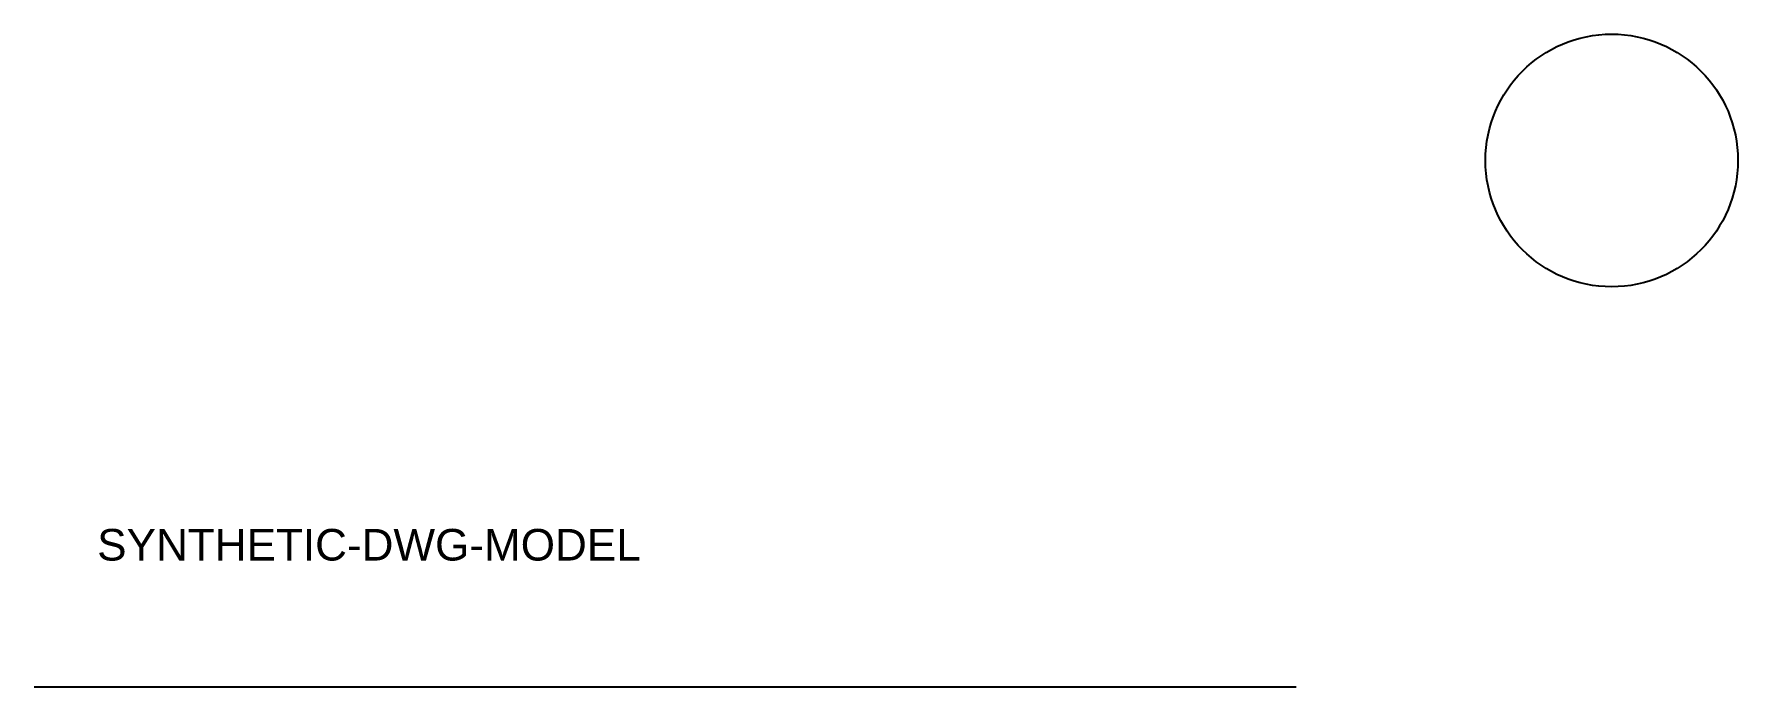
# Model space of a CAD drawing. Header units: inches. Extents: x 0 to 324, y 0 to 124.
import ezdxf

# ---------------------------------------------------------------- set-up
doc = ezdxf.new("R2010")
doc.units = ezdxf.units.IN
doc.layers.get('0').update_dxf_attribs({"linetype": 'CONTINUOUS', "lineweight": 25, "true_color": 0x000000})
doc.styles.get("Standard").update_dxf_attribs({"font": 'Arial.ttf'})

msp = doc.modelspace()

# ---------------------------------------------------------------- linework, layer by layer
msp.add_line((0, 0), (240, 0))
msp.add_circle((300, 100), 24)

# ---------------------------------------------------------------- texts
msp.add_text('SYNTHETIC-DWG-MODEL', height=6).set_placement((12, 24))

doc.saveas('drawing.dxf')
